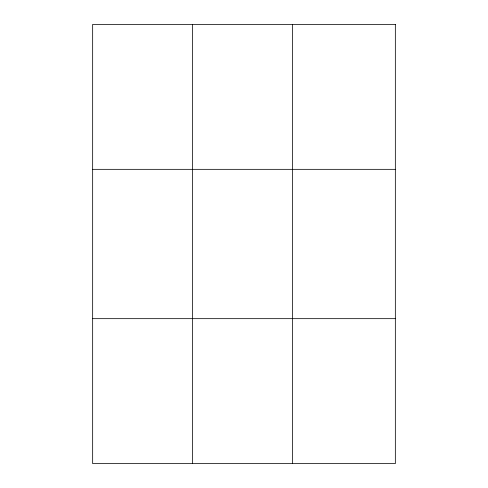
<?xml version="1.0" encoding="UTF-8"?>
<svg xmlns="http://www.w3.org/2000/svg" width="488" height="488" viewBox="0 0 488 488"><rect width="100%" height="100%" fill="white"/><g stroke="black" fill="none" stroke-linecap="round" stroke-linejoin="round"><path stroke-width="0.73" d="M192.546 24.4L192.546 463.6M292.428 24.4L292.428 463.6M92.659 169.336L395.341 169.336M92.659 318.664L395.341 318.664M395.341 24.4L395.341 463.6L92.659 463.6L92.659 24.4L395.341 24.4"/></g></svg>
